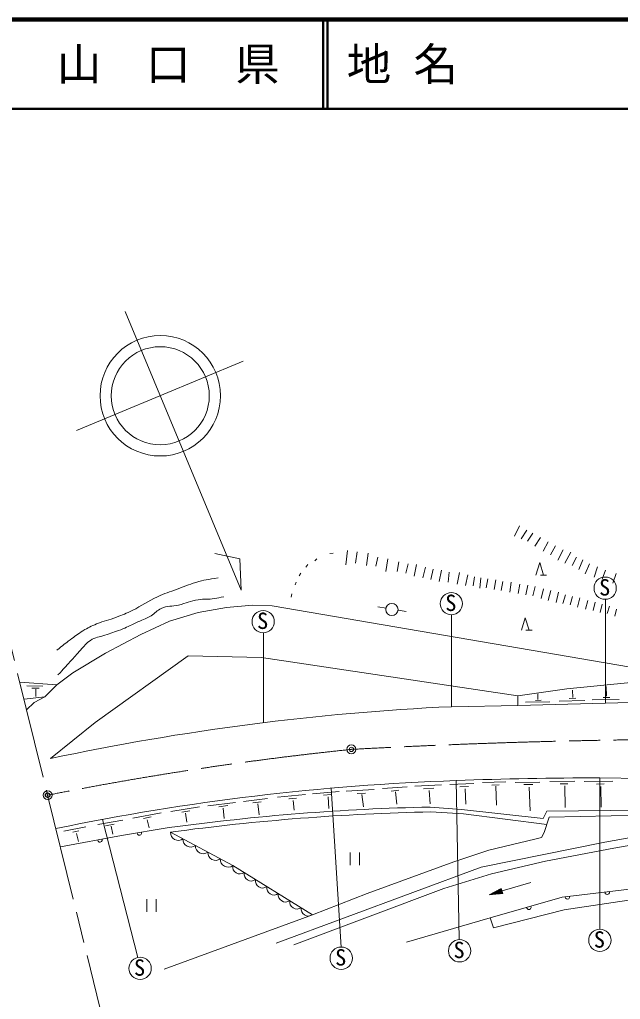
# Model space of a CAD drawing. Units: millimetres, scale not verified. Extents: x 40000 to 680000, y 20000 to 380000.
# Drawn here: x 333704 to 401080, y 270151 to 380000 of the extents above; entities that cross this region are included whole.
import ezdxf
from ezdxf.enums import TextEntityAlignment as Align

# ---------------------------------------------------------------- set-up
doc = ezdxf.new("R2010")
doc.units = ezdxf.units.MM
doc.header["$LTSCALE"] = 1000
doc.header["$PDMODE"] = 32
doc.header["$PDSIZE"] = 500
doc.linetypes.add('CHAIN', pattern=[18.5, 12, -1.5, 3.5, -1.5])
for name, color, linetype, lineweight in [('M-BGD', 7, 'Continuous', 13), ('M-BGD-EXST', 7, 'Continuous', 13), ('M-BMK', 2, 'CHAIN', 13), ('M-BMK-SRVR', 3, 'Continuous', 13), ('M-TTL', 2, 'Continuous', 140), ('M-TTL-LINE', 7, 'Continuous', 50)]:
    doc.layers.add(name, color=color, linetype=linetype, lineweight=lineweight)
doc.layers.add('M-OTRS', color=6, linetype='Continuous')
doc.layers.add('M-TTL-TXT', color=7, linetype='Continuous')
doc.styles.add('ＭＳ ゴシック', font='')
doc.styles.get('ＭＳ ゴシック').set_extended_font_data('MS Gothic')

msp = doc.modelspace()

# ---------------------------------------------------------------- linework, layer by layer
at = {"layer": 'M-BGD'}
for p, q in [((389777, 323250), (389204, 322072)), ((390569, 322760), (389944, 321790)), ((391257, 322426), (390674, 321519)), ((392116, 321927), (391486, 320954)), ((392992, 321432), (392422, 320403)), ((393812, 321005), (393251, 319991)), ((368494, 320127), (368885, 320174)), ((370480, 320471), (370276, 318876)), ((371574, 320330), (371387, 319048)), ((372794, 320174), (372591, 318813)), ((373873, 319720), (373654, 318719)), ((394657, 320555), (394048, 319383)), ((395517, 320274), (394861, 319070)), ((396143, 319742), (395658, 318788)), ((365789, 318594), (366023, 318907)), ((366805, 319329), (367055, 319548)), ((375014, 319532), (374780, 318141)), ((376218, 319220), (376062, 318141)), ((377297, 318985), (377000, 317922)), ((378204, 318891), (377954, 317609)), ((379220, 318594), (378908, 317422)), ((396862, 319430), (396424, 318351)), ((397597, 318992), (397128, 317866)), ((398520, 318663), (398144, 317506)), ((365070, 317640), (365226, 317938)), ((380065, 318375), (379815, 317218)), ((381034, 318282), (380753, 317015)), ((381879, 318047), (381753, 316937)), ((383020, 318000), (382770, 316687)), ((383958, 317766), (383724, 316546)), ((384724, 317531), (384552, 316499)), ((399411, 318288), (399051, 317256)), ((400615, 317882), (400239, 316818)), ((364616, 316640), (364710, 316937)), ((385444, 317422), (385303, 316249)), ((386225, 317312), (386038, 316296)), ((387101, 317187), (386929, 316124)), ((387883, 316999), (387711, 315983)), ((388837, 316921), (388680, 315811)), ((389810, 316718), (389629, 315669)), ((390692, 316607), (390463, 315509)), ((391512, 316454), (391255, 315391)), ((364147, 315248), (364241, 315639)), ((392471, 316169), (392207, 315113)), ((393263, 315995), (392965, 314869)), ((394139, 315808), (393861, 314661)), ((394938, 315523), (394626, 314536)), ((395717, 315328), (395453, 314404)), ((356900, 314075), (359808, 314357)), ((359808, 314357), (362036, 314286)), ((362036, 314286), (411134, 305880)), ((396516, 315175), (396280, 314133)), ((397426, 314890), (397169, 313910)), ((398246, 314703), (398038, 313744)), ((399038, 314459), (398809, 313542)), ((399838, 314223), (399601, 313410)), ((350520, 312551), (353733, 313536)), ((353733, 313536), (356900, 314075)), ((400651, 313917), (400449, 313111)), ((347283, 311050), (350520, 312551)), ((343343, 308962), (347283, 311050)), ((339661, 306781), (343343, 308962)), ((342186, 301205), (352598, 308687)), ((352598, 308687), (360842, 308499)), ((360842, 308499), (389561, 304186)), ((337896, 305402), (339661, 306781)), ((333729, 305713), (337896, 305402)), ((337896, 305402), (336531, 304089)), ((402245, 305669), (395067, 304965)), ((334516, 305325), (336313, 305278)), ((335072, 305038), (335887, 305042)), ((335507, 304940), (335517, 304129)), ((395067, 304965), (389561, 304186)), ((391817, 303771), (391808, 304425)), ((395732, 304012), (395690, 304814)), ((399517, 304142), (399498, 305245)), ((336531, 304089), (334198, 303811)), ((334495, 302606), (335342, 303422)), ((335342, 303422), (336531, 304089)), ((389561, 304186), (389592, 303092)), ((389592, 303092), (399408, 303352)), ((390450, 303470), (393147, 303507)), ((391553, 303669), (392197, 303683)), ((394207, 303572), (397103, 303656)), ((395343, 303892), (396075, 303910)), ((397923, 303725), (400953, 303757)), ((399142, 304012), (399202, 304012)), ((399202, 304012), (399892, 304017)), ((399408, 303352), (412446, 303702)), ((389592, 303092), (382122, 302970)), ((337183, 297149), (342186, 301205)), ((385605, 294457), (388246, 294527)), ((389294, 294470), (392032, 294519)), ((393151, 294582), (395972, 294609)), ((397031, 294590), (400242, 294611)), ((412165, 294769), (398756, 294991)), ((366566, 293206), (369559, 293470)), ((370331, 293499), (373454, 293666)), ((374395, 293803), (377161, 293998)), ((375361, 293511), (376244, 293595)), ((375854, 293407), (376021, 292038)), ((378016, 294040), (381025, 294200)), ((378982, 293755), (380171, 293846)), ((379642, 293561), (379754, 292080)), ((381970, 294242), (384639, 294367)), ((383062, 293978), (384055, 294033)), ((383659, 293776), (383750, 292039)), ((386668, 294172), (387467, 294193)), ((387106, 294040), (387190, 291934)), ((390239, 294234), (391247, 294248)), ((390837, 293963), (390948, 291302)), ((394332, 294304), (395194, 294311)), ((394833, 294102), (394867, 291677)), ((398400, 294278), (399255, 294312)), ((398900, 294034), (398921, 291720)), ((354825, 291859), (357921, 292234)), ((358796, 292338), (361486, 292693)), ((359870, 292171), (360787, 292307)), ((362642, 292812), (365760, 293123)), ((363883, 292622), (363944, 292632)), ((363944, 292632), (364773, 292710)), ((364370, 292455), (364486, 291367)), ((367794, 293035), (368632, 293109)), ((368299, 292872), (368382, 291557)), ((371554, 293235), (372495, 293286)), ((372087, 293119), (372254, 291735)), ((350676, 291212), (353887, 291734)), ((351896, 291129), (352782, 291285)), ((356055, 291754), (357066, 291880)), ((356534, 291598), (356628, 290420)), ((360433, 292078), (360558, 290858)), ((383253, 291456), (379740, 291717)), ((379823, 291175), (383492, 290956)), ((392415, 290451), (383253, 291456)), ((392842, 291259), (392415, 290451)), ((407837, 291395), (392842, 291259)), ((342460, 289747), (345295, 290258)), ((346397, 290452), (349573, 291071)), ((347599, 290425), (348440, 290605)), ((348023, 290299), (348218, 289389)), ((352323, 291025), (352458, 290003)), ((383492, 290956), (392834, 289766)), ((392548, 288859), (393095, 290595)), ((393095, 290595), (408223, 290905)), ((415469, 290722), (399347, 287788)), ((338683, 289021), (341136, 289486)), ((339677, 288889), (340365, 289055)), ((343356, 289622), (344326, 289810)), ((343961, 289580), (344170, 288673)), ((400348, 287101), (412755, 289376)), ((340101, 288757), (340302, 287860)), ((386317, 286873), (391484, 288109)), ((391484, 288109), (392219, 288312)), ((392219, 288312), (392548, 288859)), ((382400, 285560), (386317, 286873)), ((399347, 287788), (385462, 284973)), ((392678, 285647), (400348, 287101)), ((386633, 284233), (392678, 285647)), ((385462, 284973), (362464, 276441)), ((372666, 282042), (382400, 285560)), ((381296, 282586), (386633, 284233)), ((364455, 276284), (381296, 282586)), ((386374, 281886), (387726, 282603)), ((386374, 281886), (387811, 282315)), ((387794, 282373), (386644, 282030)), ((386915, 282173), (387777, 282430)), ((387760, 282488), (387185, 282316)), ((387455, 282459), (387743, 282545)), ((387897, 282028), (387726, 282603)), ((387811, 282315), (391023, 283273)), ((366554, 279649), (372666, 282042)), ((386374, 281886), (387897, 282028)), ((387829, 282258), (386679, 281915)), ((386983, 281943), (387846, 282200)), ((387863, 282143), (387288, 281971)), ((387593, 281999), (387880, 282085)), ((394788, 280181), (404357, 281611)), ((386837, 278187), (394788, 280181)), ((349902, 273551), (366554, 279649)), ((377080, 276569), (386469, 279282)), ((386469, 279282), (386837, 278187))]:
    msp.add_line(p, q, dxfattribs=at)
for points in [[(338277, 287260), (345138, 288518), (350486, 289409)], [(350634, 288901), (357600, 285148), (366554, 279649)], [(386469, 279282), (394537, 281611), (404310, 282769)]]:
    msp.add_lwpolyline(points, dxfattribs=at)
for centre, radius, start, end in [((395151, 25984), 277292, 92.69321, 102.06678), ((391534, 30866), 263967, 91.92925, 101.75129), ((398989, -139945), 434936, 90.03069, 92.1532), ((385201, 35900), 255875, 91.22304, 97.7976), ((385095, 35004), 256225, 91.17904, 97.72946), ((342711, 288027), 254, 179.99969, 20.77741), ((347142, 288806), 254, 179.07346, 19.85118), ((351509, 288857), 876, 177.10901, 306.26648), ((352902, 288106), 876, 177.10901, 306.26648), ((354295, 287356), 876, 177.10901, 306.26648), ((355689, 286605), 876, 177.10901, 306.26648), ((357082, 285855), 876, 177.10901, 306.26648), ((358404, 285023), 813, 171.1052, 305.78468), ((359683, 284237), 813, 171.1052, 305.78468), ((360962, 283452), 813, 171.1052, 305.78468), ((362241, 282666), 813, 171.1052, 305.78468), ((363520, 281880), 813, 171.1052, 305.78468), ((364800, 281095), 813, 171.1052, 305.78468), ((395141, 281637), 254, 176.36353, 17.14124), ((399609, 282166), 254, 176.36353, 17.14124), ((366079, 280309), 813, 171.1052, 305.78468), ((390805, 280486), 254, 185.71773, 26.49544)]:
    msp.add_arc(centre, radius, start, end, dxfattribs=at)
for points, knots in [([(337889, 309322), (338599, 309872), (338784, 310016), (339367, 310448), (339921, 310858), (340210, 311119), (340798, 311480), (341374, 311833), (341723, 311991), (342346, 312254), (343192, 312611), (343719, 312669), (344574, 313004), (345269, 313277), (345662, 313426), (346333, 313755), (347463, 314308), (348033, 314742), (349171, 315279), (350008, 315674), (350509, 315822), (351376, 316147), (352187, 316452), (352631, 316656), (353463, 316898), (354424, 317177), (354792, 317226), (355973, 317414)], [0, 0, 0, 0, 1, 1, 1, 2, 2, 2, 3, 3, 3, 4, 4, 4, 5, 5, 5, 6, 6, 6, 7, 7, 7, 8, 8, 8, 9, 9, 9, 9]), ([(338007, 306531), (338682, 307255), (338856, 307440), (339390, 308032), (339843, 308532), (340074, 308834), (340540, 309322), (340956, 309757), (341132, 310079), (341642, 310401), (342211, 310759), (342626, 310764), (343260, 310987), (343955, 311231), (344360, 311323), (345043, 311597), (345716, 311867), (346073, 312066), (346732, 312371), (347401, 312681), (347810, 312791), (348444, 313168), (348918, 313451), (349088, 313767), (349593, 313989), (350294, 314297), (350770, 314194), (351516, 314365), (352394, 314565), (352856, 314808), (353745, 314951), (354443, 315063), (354852, 314979), (355550, 315092), (355966, 315158), (356114, 315185), (356606, 315303)], [0, 0, 0, 0, 1, 1, 1, 2, 2, 2, 3, 3, 3, 4, 4, 4, 5, 5, 5, 6, 6, 6, 7, 7, 7, 8, 8, 8, 9, 9, 9, 10, 10, 10, 11, 11, 11, 12, 12, 12, 12])]:
    msp.add_open_spline(points, degree=3, knots=knots, dxfattribs=at)
at = {"layer": 'M-BGD-EXST'}
for p, q in [((391612, 317727), (392032, 319127)), ((392032, 319127), (392452, 317727)), ((392802, 317727), (392102, 317727)), ((373893, 314169), (374794, 314014)), ((399408, 303352), (399408, 314976)), ((376153, 313778), (377053, 313622)), ((382122, 302970), (382122, 313252)), ((389994, 311535), (390414, 312935)), ((390414, 312935), (390834, 311535)), ((361044, 301171), (361044, 311249)), ((391184, 311535), (390484, 311535)), ((382648, 294684), (382990, 276905)), ((398756, 294991), (398756, 278026)), ((368635, 293838), (369772, 276022)), ((342999, 290333), (346972, 274848)), ((370766, 285212), (370766, 286611)), ((371815, 285212), (371815, 286611)), ((347979, 279985), (347979, 281384)), ((349029, 279985), (349029, 281384))]:
    msp.add_line(p, q, dxfattribs=at)
for centre, radius in [((399372, 316257), 1250), ((382121, 314520), 1250), ((375459, 313861), 683), ((361020, 312506), 1250), ((398778, 276775), 1250), ((383046, 275604), 1250), ((369772, 274772), 1250), ((347218, 273630), 1250)]:
    msp.add_circle(centre, radius, dxfattribs=at)
at = {"layer": 'M-BMK'}
for p, q in [((329058, 324669), (336850, 293048)), ((336850, 293048), (346927, 252159))]:
    msp.add_line(p, q, dxfattribs=at)
for centre, radius, start, end in [((413184, -475578), 774912, 87.32844, 93.12697), ((409195, -71499), 371656, 95.91209, 101.22453)]:
    msp.add_arc(centre, radius, start, end, dxfattribs=at)
at = {"layer": 'M-BMK-SRVR'}
for p, q in [((345545, 347267), (358554, 316029)), ((340086, 333916), (358779, 341700)), ((358403, 319540), (355602, 320124)), ((358554, 316029), (358403, 319540))]:
    msp.add_line(p, q, dxfattribs=at)
for centre, radius in [((349476, 337826), 6750), ((349476, 337826), 5500), ((370913, 298180), 500), ((336850, 293048), 500)]:
    msp.add_circle(centre, radius, dxfattribs=at)
for p in [(370913, 298180), (336850, 293048)]:
    msp.add_point(p, dxfattribs=at)
at = {"layer": 'M-OTRS'}
msp.add_point((336850, 293048), dxfattribs=at)
at = {"layer": 'M-TTL'}
msp.add_line((680000, 380000), (40000, 380000), dxfattribs=at)
at = {"layer": 'M-TTL-LINE'}
for p, q in [((367750, 380000), (367750, 370000)), ((368250, 380000), (368250, 370000)), ((40000, 370000), (680000, 370000))]:
    msp.add_line(p, q, dxfattribs=at)

# ---------------------------------------------------------------- texts
at = {"layer": 'M-BGD-EXST', "style": 'ＭＳ ゴシック'}
for p in [(398694, 314883), (381443, 313146), (360341, 311132), (398100, 275402), (369094, 273398), (382367, 274231), (346539, 272256)]:
    msp.add_text('S', height=1833, dxfattribs=at).set_placement(p, align=Align.BOTTOM_LEFT)
at = {"layer": 'M-TTL-TXT', "style": 'ＭＳ ゴシック'}
msp.add_text('山\u3000口\u3000県', height=3666, dxfattribs=at).set_placement((350375, 375000), align=Align.MIDDLE_CENTER)
msp.add_text('地 名', height=3666, dxfattribs=at).set_placement((370380, 375000), align=Align.MIDDLE_LEFT)

doc.saveas('drawing.dxf')
